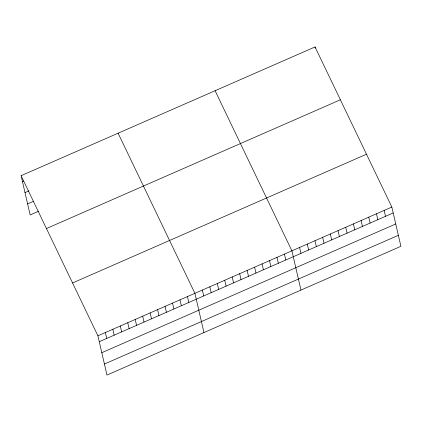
<?xml version="1.0" encoding="UTF-8"?>
<svg xmlns="http://www.w3.org/2000/svg" width="422" height="422" viewBox="0 0 422 422"><rect width="100%" height="100%" fill="white"/><g stroke="black" fill="none" stroke-linecap="round" stroke-linejoin="round"><path stroke-width="0.63" d="M21.1 175.689L315.034 46.947L391.838 207.06L400.9 246.311L106.966 375.052L97.904 335.801L21.1 175.689L30.162 214.94L38.771 211.169M22.461 181.581L23.606 181.08M25.003 192.59L29.018 190.828M27.62 203.931L33.359 201.415M46.446 228.529L340.38 99.787M72.558 282.967L366.491 154.225M97.904 335.801L391.838 207.06M99.265 341.693L393.198 212.952M101.802 352.702L395.741 223.961M104.424 364.044L398.357 235.302M215.099 90.719L291.903 250.832L300.96 290.083M118.097 133.204L194.901 293.316L203.963 332.568M384.152 210.43L385.513 216.322M376.461 213.796L377.822 219.688M368.775 217.161L370.136 223.053M361.09 220.527L362.451 226.419M315.034 46.947L315.308 48.129M353.399 223.897L354.76 229.79M345.713 227.263L347.074 233.155M338.027 230.628L339.388 236.52M330.336 233.999L331.697 239.891M322.651 237.364L324.012 243.257M314.965 240.73L316.326 246.622M307.274 244.101L308.635 249.993M299.588 247.466L300.949 253.358M284.439 254.102L285.799 259.994M276.98 257.367L278.335 263.259M269.516 260.638L270.877 266.53M262.057 263.903L263.412 269.795M254.593 267.173L255.954 273.066M247.134 270.439L248.495 276.331M239.67 273.709L241.031 279.601M232.211 276.98L233.572 282.872M224.747 280.245L226.108 286.137M217.288 283.515L218.649 289.408M209.824 286.781L211.185 292.673M202.365 290.051L203.726 295.943M187.442 296.587L188.803 302.479M179.978 299.852L181.339 305.744M172.519 303.123L173.88 309.015M165.055 306.388L166.416 312.28M157.596 309.658L158.957 315.55M150.132 312.924L151.493 318.816M142.673 316.194L144.034 322.086M135.209 319.459L136.57 325.351M127.75 322.73L129.111 328.622M120.286 326L121.647 331.892M112.827 329.266L114.188 335.158M105.363 332.536L106.724 338.428"/></g></svg>
